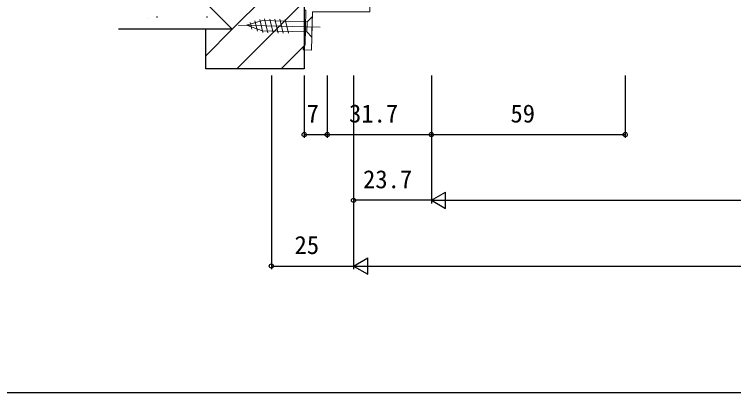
# Model space of a CAD drawing. Units: millimetres, scale not verified. Extents: x -437 to 438, y -331 to 329.
# Drawn here: x -122.5 to 96.4, y -331.2 to -216.2 of the extents above; entities that cross this region are included whole.
import ezdxf
from ezdxf.enums import TextEntityAlignment as Align

# ---------------------------------------------------------------- set-up
doc = ezdxf.new("R2010")
doc.units = ezdxf.units.MM
doc.header["$LTSCALE"] = 2
doc.layers.add('0-2_YKK_11', color=7, linetype='Continuous', lineweight=18)
doc.layers.add('0-5_YKK_13', color=4, linetype='Continuous', lineweight=18)
for name, color, linetype in [('0-7_YKK_D', 6, 'Continuous'), ('0-8_YKK_ZWAK', 7, 'Continuous'), ('0-9_YSS_K', 3, 'Continuous'), ('0-A_YSS_KE', 3, 'Continuous')]:
    doc.layers.add(name, color=color, linetype=linetype)
doc.styles.add('ＭＳ ゴシック', font='')
doc.styles.get('ＭＳ ゴシック').set_extended_font_data('MS Gothic')

msp = doc.modelspace()

# ---------------------------------------------------------------- linework, layer by layer
at = {"layer": '0-2_YKK_11', "color": 211}
msp.add_lwpolyline([(-15.8, -213.4), (-34.3, -213.4), (-34.3, -214.9), (-33.788, -214.9), (-34.061, -225.449), (-34.574, -225.936), (-34.6, -226.935), (-32.1, -227), (-31.8, -215.4), (-14.3, -215.4), (-14.3, -213), (-15.31, -213)], close=True, dxfattribs=at)
at = {"layer": '0-5_YKK_13'}
for p, q in [((-51.912, -219.486), (-46.958, -218.064)), ((-51.912, -219.486), (-46.958, -218.064)), ((-50.246, -220.641), (-50.742, -218.578)), ((-48.564, -221.22), (-49.299, -218.163)), ((-46.901, -221.716), (-47.855, -217.749)), ((-33.429, -218.413), (-46.958, -218.064)), ((-45.349, -221.756), (-46.366, -217.529)), ((-43.797, -221.796), (-44.813, -217.569)), ((-42.244, -221.837), (-43.261, -217.609)), ((-40.692, -221.877), (-41.708, -217.649)), ((-39.139, -221.917), (-40.156, -217.689)), ((-29.42, -220.067), (-54.412, -219.422)), ((-51.912, -219.486), (-47.038, -221.163)), ((-33.509, -221.512), (-47.038, -221.163)), ((-31.999, -223.101), (-33.509, -221.512))]:
    msp.add_line(p, q, dxfattribs=at)
msp.add_lwpolyline([(-31.999, -223.101), (-31.839, -216.903), (-33.429, -218.413), (-33.509, -221.512)], dxfattribs=at)
at = {"layer": '0-7_YKK_D'}
for p, q in [((-44.3, -234.7), (-44.3, -293.7)), ((-34.3, -234.7), (-34.3, -253.7)), ((-27.3, -234.7), (-27.3, -253.7)), ((-27.3, -234.7), (-27.3, -253.7)), ((-19.3, -234.7), (-19.3, -293.7)), ((-19.3, -234.7), (-19.3, -273.7)), ((-19.3, -234.7), (-19.3, -293.7)), ((4.4, -234.7), (4.4, -273.7)), ((4.4, -234.7), (4.4, -273.7)), ((4.4, -234.7), (4.4, -253.7)), ((4.4, -234.7), (4.4, -253.7)), ((63.4, -234.7), (63.4, -253.7)), ((-34.3, -252.7), (-27.3, -252.7)), ((-27.3, -252.7), (4.4, -252.7)), ((4.4, -252.7), (63.4, -252.7)), ((4.4, -272.7), (8.73, -270.2)), ((8.73, -275.2), (8.73, -270.2)), ((4.4, -272.7), (-19.3, -272.7)), ((4.4, -272.7), (8.73, -275.2)), ((4.4, -272.7), (13.06, -272.7)), ((9.4, -272.7), (299.4, -272.7)), ((-19.3, -292.7), (-14.97, -290.2)), ((-14.97, -295.2), (-14.97, -290.2)), ((-44.3, -292.7), (-19.3, -292.7)), ((-19.3, -292.7), (-14.97, -295.2)), ((-19.3, -292.7), (-10.64, -292.7)), ((-14.3, -292.7), (323.1, -292.7))]:
    msp.add_line(p, q, dxfattribs=at)
for centre in [(-34.3, -252.7), (-27.3, -252.7), (-27.3, -252.7), (4.4, -252.7), (4.4, -252.7), (63.4, -252.7), (-19.3, -272.7), (-44.3, -292.7)]:
    msp.add_circle(centre, 0.637, dxfattribs=at)
at = {"layer": '0-8_YKK_ZWAK'}
msp.add_lwpolyline([(-436.9, -331.2), (438.1, -331.2), (438.1, 293.8)], dxfattribs=at)
at = {"layer": '0-9_YSS_K'}
for p, q in [((-56.224, -220.676), (-34.3, -198.752)), ((-54.777, -232.7), (-34.3, -212.223)), ((-82.149, -217.413), (-82.102, -217.396)), ((-79.224, -216.875), (-78.974, -216.875)), ((-64.024, -216.875), (-63.774, -216.875)), ((-64.3, -228.752), (-56.248, -220.7)), ((-41.307, -232.7), (-34.3, -225.693))]:
    msp.add_line(p, q, dxfattribs=at)
at = {"layer": '0-A_YSS_KE'}
for p, q in [((-34.3, -192.7), (-34.3, -232.7)), ((-64.3, -220.7), (-90.88, -220.7)), ((-64.3, -232.7), (-64.3, -220.7)), ((-56.2, -220.7), (-64.3, -220.7)), ((-34.3, -232.7), (-64.3, -232.7))]:
    msp.add_line(p, q, dxfattribs=at)
msp.add_lwpolyline([(-56.2, -220.7), (-64.3, -212.6), (-64.3, -192.7)], dxfattribs=at)

# ---------------------------------------------------------------- texts
at = {"layer": '0-7_YKK_D', "style": 'ＭＳ ゴシック'}
for s, p in [('7', (-33.549, -250.7)), ('31.7', (-20.676, -250.7)), ('59', (28.467, -250.7)), ('23.7', (-16.403, -270.7)), ('25', (-37.255, -290.7))]:
    msp.add_text(s, height=5.499, dxfattribs=at).set_placement(p, align=Align.BOTTOM_LEFT)

doc.saveas('drawing.dxf')
